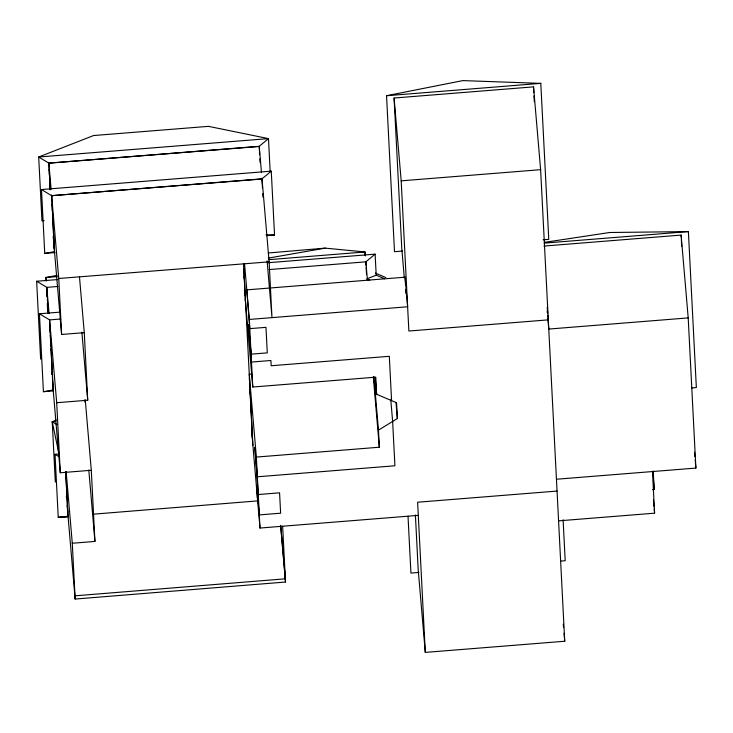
<?xml version="1.0" encoding="UTF-8"?>
<svg xmlns="http://www.w3.org/2000/svg" width="733" height="733" viewBox="0 0 733 733"><rect width="100%" height="100%" fill="white"/><g stroke="black" fill="none" stroke-linecap="round" stroke-linejoin="round"><path stroke-width="1.1" d="M54.948 252.592L44.75 253.407L41.488 189.545L51.649 195.674L262.011 178.834L271.265 171.156L274.536 235.018L266.601 235.65M384.596 278.76L376.203 275.177L375.122 254.149L365.868 261.828L269.075 269.579M418.286 515.381L259.986 528.044L256.358 457.071L379.337 447.222L378.466 430.134L397.368 418.534L396.562 402.765L376.634 394.272L375.177 377.248M55.314 482.057L52.226 421.777L56.368 420.018M376.203 275.177L366.747 278.916L369.734 280.189M402.435 251.062L394.501 251.694L386.529 95.721L462.835 80.603L540.798 83.37L548.77 239.352L543.098 239.801M57.055 275.361L45.968 277.505L46.142 280.895M44.127 220.477L41.955 220.871L38.693 157.009L93.586 135.541L208.484 126.351L268.48 138.619L270.175 171.696M44.75 253.407L54.508 251.648L51.649 195.674L262.02 179.017M43.421 391.706L53.188 389.947L49.606 319.9L39.435 313.779L43.421 391.706L53.39 390.909M268.443 258.098L325.195 248.13L365.025 251.969L365.364 255.909M544.262 242.394L609.691 232.498L688.379 231.591L696.35 387.565L691.815 387.931M268.241 252.986L325.195 248.13M68.508 516.563L58.246 517.416L55.021 454.313L59.547 453.947M386.529 95.721L540.798 83.37M404.268 277.376L401.766 248.203L394.088 98.03L533.523 86.87L540.624 169.68L564.731 641.238L425.296 652.397L418.195 569.587L415.4 514.978M50.201 189.407L48.864 163.138L259.225 146.298L268.48 138.619L38.693 157.009L48.864 163.138L259.235 146.481M41.488 189.545L271.265 171.156M547.918 315.309L548.302 319.863L408.867 331.023L401.189 180.84L540.624 169.68M57.183 276.607L45.968 277.505L46.252 280.794M268.745 259.674L365.025 251.969L365.199 255.386M40.636 359.17L36.65 281.243L57.696 279.557M268.086 262.716L375.122 254.149M544.317 243.118L688.379 231.591M543.941 246.059L681.113 235.082L688.205 317.902L695.883 468.075L556.448 479.235M57.889 286.475L46.811 287.363L36.65 281.243M376.634 394.272L375.763 377.183L252.775 387.024L249.321 319.441L407.63 306.77L405.092 277.193L246.783 289.865L249.788 328.641L265.969 327.349L267.279 352.866L251.098 354.158L248.56 324.582L251.501 362.047L270.917 360.499L271.183 365.749L389.315 356.302L391.578 400.639M39.435 313.779L59.382 312.176M60.683 319.011L49.606 319.9L56.707 402.719L60.28 472.758L91.295 470.274L85.266 399.943M53.866 244.135L61.609 334.459L84.268 332.654L79.503 277.056M688.205 317.902L548.77 329.062L547.899 318.818M251.529 374.068L249.257 374.251L256.358 457.071M56.707 402.719L87.722 400.236L84.268 332.654M58.979 453.837L52.226 421.777L55.626 421.502M93.064 514.2L257.943 500.868M557.053 491.064L417.618 502.224L425.296 652.397M652.553 489.681L654.175 489.552L653.24 471.264M91.295 470.274L94.933 541.44L72.283 543.254L66.135 471.429M558.573 520.861L654.587 513.173L652.462 471.548M282.636 526.239L285.504 582.029L75.151 599.044L67.115 505.303M418.864 572.446L410.929 573.078L408.015 516.151M560.653 561.093L565.198 560.736L563.1 519.743M61.609 334.459L58.75 278.485L269.121 261.837L262.011 178.834M68.481 516.628L58.246 517.416L68.032 516.224L65.768 471.823M265.951 234.835L274.536 235.018M375.342 273.079L385.833 277.55M52.226 421.777L56.844 424.563M55.021 454.313L58.713 456.54M694.518 452.151L694.911 456.696M695.205 460.113L695.883 468.075M654.175 489.552L653.488 480.207M653.46 499.998L654.028 506.585M654.212 508.784L654.587 513.173M547.23 307.347L547.716 313.037M547.212 310.856L547.404 313.138M563.265 624.177L563.558 627.585M564.043 633.275L564.731 641.238M394.088 98.03L401.189 180.84M396.003 402.609L397.368 418.534M390.79 399.824L392.641 421.438L394.913 465.776L257.365 476.789L254.827 447.203L258.273 494.528L279.575 492.823L280.62 513.201L259.308 514.905L256.779 485.328L257.448 498.467M367.435 280.033L365.868 261.828L366.042 265.245M373.894 376.817L378.466 430.134M373.308 376.89L379.337 447.222M261.479 172.649L259.225 146.298L259.638 154.297M267.105 260.866L271.98 317.627L269.112 261.654M280.739 526.431L285.504 582.029M280.684 525.369L285.329 578.813L74.968 595.828L75.151 599.044L72.274 543.071M244.556 263.807L249.321 319.441M243.997 271.347L243.741 268.388L245.427 301.245M244.144 276.277L244.401 279.236M244.446 289.874L244.932 295.564M245.225 298.972L252.775 387.024M250.008 391.01L250.265 393.969M250.915 408.757L251.172 411.717M251.96 429.126L252.216 432.085M251.749 432.039L252.335 438.856M259.986 528.044L252.628 442.274L249.733 385.531M81.885 332.168L87.722 400.236M88.812 469.972L94.933 541.44M48.864 163.138L51.099 189.297M51.649 195.674L58.75 278.485M53.179 236.173L53.472 239.59M66.337 496.204L66.529 498.477M49.056 313.532L46.811 287.363L48.14 313.348M51.658 372.199L51.86 374.471M52.446 381.297L60.28 472.758M681.113 235.082L681.223 237.364M681.342 239.636L681.69 246.462M653.021 471.062L653.259 475.635M533.523 86.87L533.816 92.56M533.99 95.968L534.284 101.658M405.092 277.193L405.486 284.908M405.716 289.315L405.935 293.722M366.161 267.481L366.509 274.252M261.883 178.165L262.478 187.978M262.771 193.686L262.945 197.113M259.867 158.869L260.041 162.295M259.436 152.482L259.555 154.764M243.603 263.578L252.885 445.233M243.512 263.953L243.631 266.171M249.339 377.861L249.504 381.151M84.836 399.888L84.946 402.142M51.512 194.996L51.631 197.287M51.979 204.141L52.327 210.994M52.446 213.276L54.26 248.689M65.75 473.481L67.738 512.129M49.074 169.314L49.368 175.031M49.542 178.458L50.128 189.884M49.871 327.11L50.156 332.755M50.275 335.018L50.852 346.315M50.971 348.578L52.3 374.563M52.41 376.817L52.932 386.987M46.72 292.192L46.949 296.709M47.297 303.489L47.7 311.397"/></g></svg>
